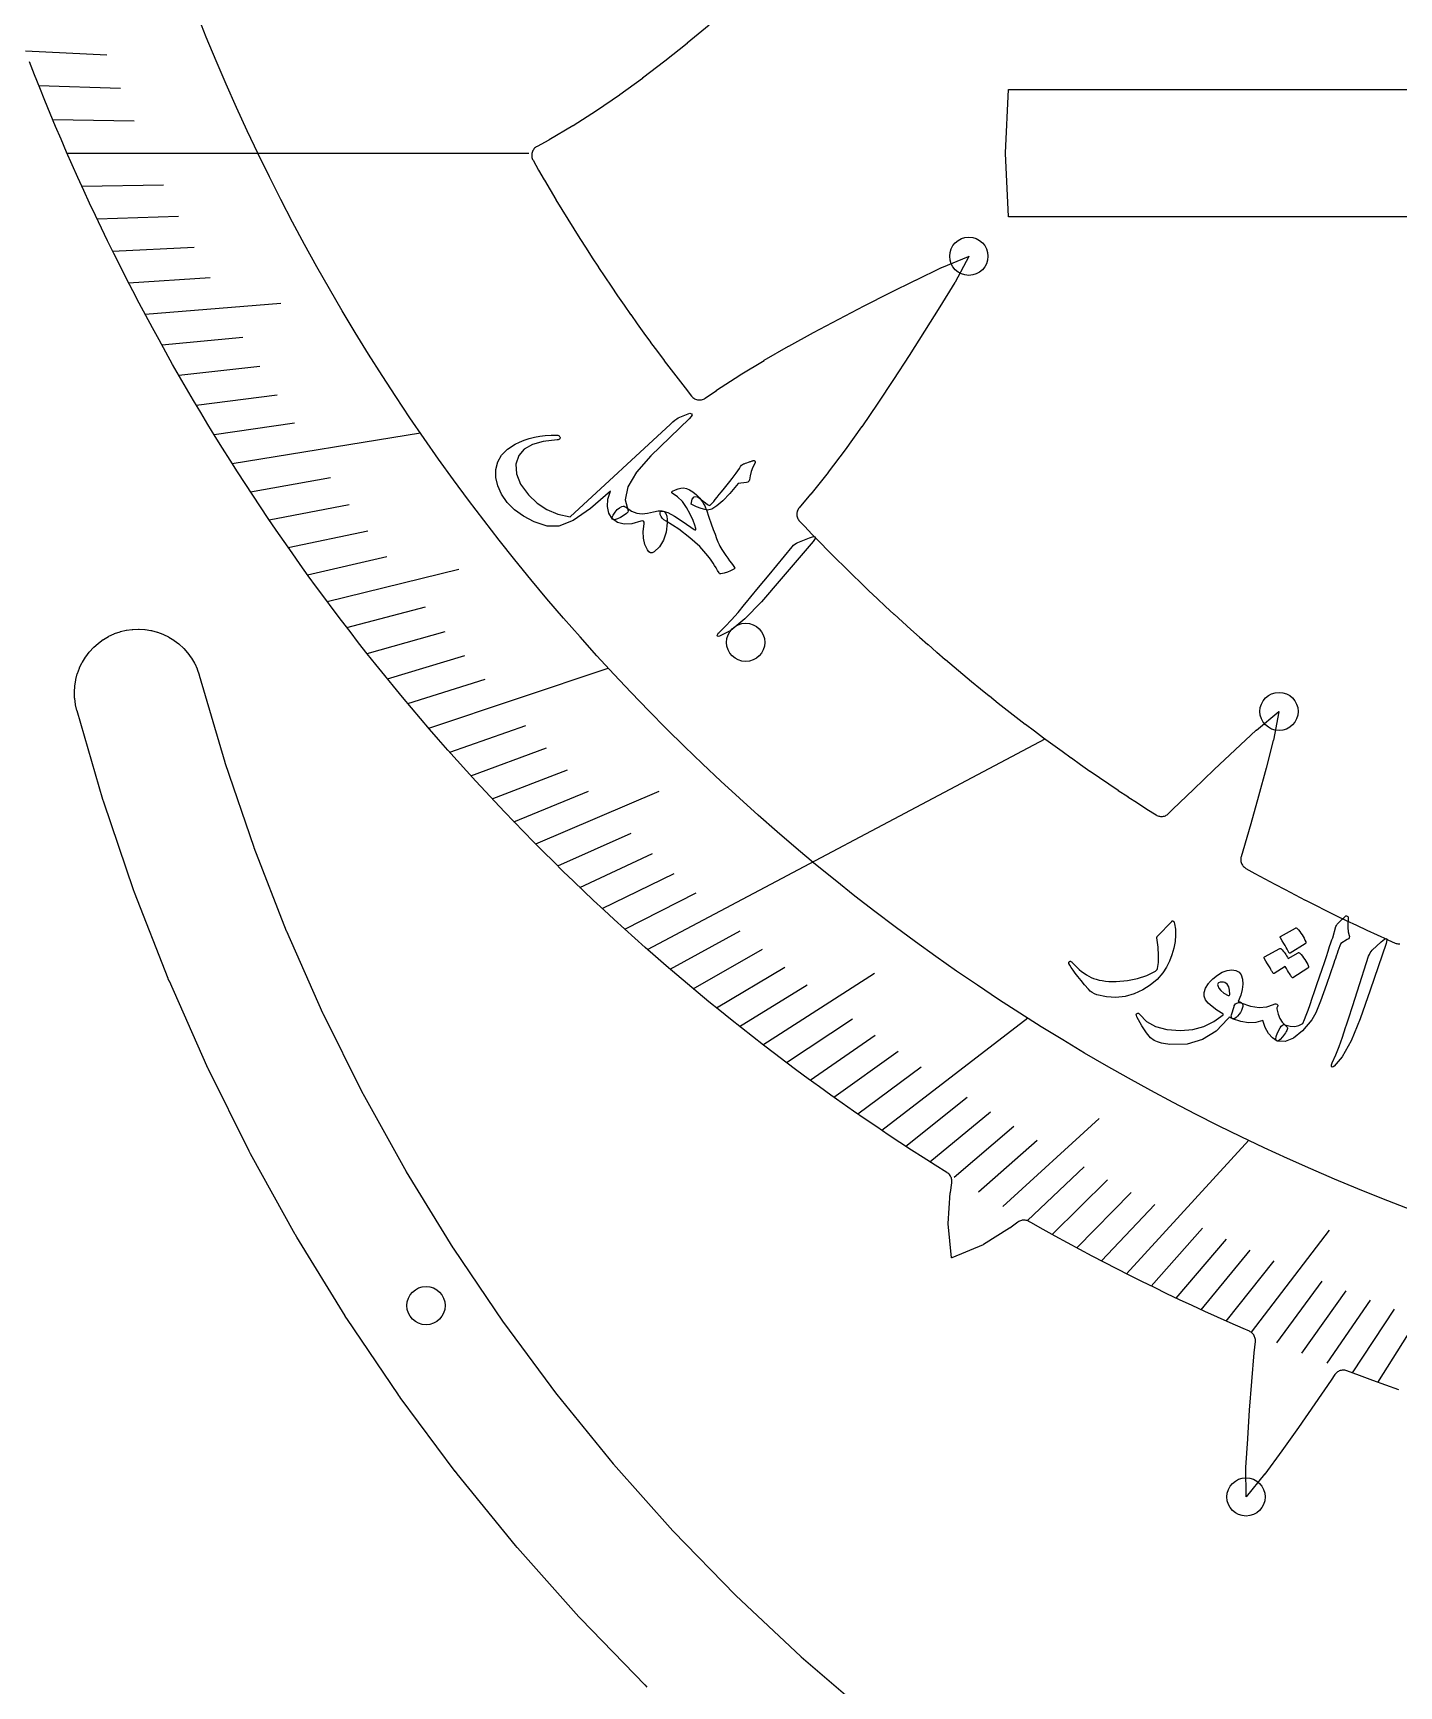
# Model space of a CAD drawing. Header units: millimetres. Extents: x -79 to 79, y -79 to 79.
# Drawn here: x -52.69 to -18.73, y -38.11 to 2.98 of the extents above; entities that cross this region are included whole.
import ezdxf

# ---------------------------------------------------------------- set-up
doc = ezdxf.new("R2010")
doc.units = ezdxf.units.MM
for name, color, linetype in [('CUT_INNER', 6, 'Continuous'), ('ENGRAVE', 7, 'Continuous'), ('ENGRAVE_FINE', 8, 'Continuous'), ('TEXT', 5, 'Continuous')]:
    doc.layers.add(name, color=color, linetype=linetype)

msp = doc.modelspace()

# ---------------------------------------------------------------- linework, layer by layer
at = {"layer": 'CUT_INNER'}
for points in [[(-35.8788, 3.1811), (-36.4256, 2.7302), (-36.427, 2.729), (-36.9782, 2.2883), (-36.9801, 2.2868), (-37.5368, 1.8593), (-37.5392, 1.8575), (-38.1027, 1.4459), (-38.1057, 1.4438), (-38.6774, 1.0508), (-38.6809, 1.0485), (-39.2621, 0.677), (-39.2662, 0.6746), (-39.8582, 0.3271), (-39.8628, 0.3245), (-40.1596, 0.1668), (-40.1811, 0.1539), (-40.2011, 0.139), (-40.2196, 0.1222), (-40.2363, 0.1036), (-40.2511, 0.0834), (-40.2638, 0.0619), (-40.2743, 0.0392), (-40.2824, 0.0155), (-40.2881, -0.0088), (-40.2914, -0.0336), (-40.2922, -0.0586), (-40.2905, -0.0835), (-40.2863, -0.1081), (-40.2797, -0.1323), (-40.2707, -0.1556), (-40.2594, -0.1779), (-40.1204, -0.4215), (-40.1197, -0.4228), (-39.9782, -0.6672), (-39.9774, -0.6685), (-39.8345, -0.9121), (-39.8337, -0.9134), (-39.6893, -1.156), (-39.6885, -1.1574), (-39.5426, -1.3991), (-39.5418, -1.4004), (-39.3944, -1.6413), (-39.3936, -1.6426), (-39.2447, -1.8826), (-39.2439, -1.8839), (-39.0936, -2.1229), (-39.0927, -2.1242), (-38.9409, -2.3623), (-38.9401, -2.3636), (-38.7868, -2.6008), (-38.786, -2.6021), (-38.6313, -2.8383), (-38.6304, -2.8396), (-38.4743, -3.0749), (-38.4734, -3.0761), (-38.3158, -3.3104), (-38.3149, -3.3117), (-38.1559, -3.5451), (-38.155, -3.5463), (-37.9946, -3.7787), (-37.9937, -3.7799), (-37.8318, -4.0113), (-37.8309, -4.0126), (-37.6676, -4.243), (-37.6667, -4.2442), (-37.502, -4.4736), (-37.5011, -4.4748), (-37.335, -4.7032), (-37.3341, -4.7044), (-37.1666, -4.9317), (-37.1656, -4.933), (-36.9967, -5.1593), (-36.9958, -5.1605), (-36.8255, -5.3858), (-36.8246, -5.387), (-36.6529, -5.6112), (-36.652, -5.6124), (-36.4789, -5.8355), (-36.478, -5.8368), (-36.3172, -6.0415), (-36.3006, -6.0605), (-36.2822, -6.0778), (-36.2622, -6.0931), (-36.2407, -6.1063), (-36.218, -6.1173), (-36.1943, -6.126), (-36.1698, -6.1322), (-36.1449, -6.1359), (-36.1197, -6.1371), (-36.0945, -6.1357), (-36.0695, -6.1318), (-36.0451, -6.1254), (-36.0215, -6.1166), (-35.9989, -6.1055), (-35.9775, -6.0921), (-35.6989, -5.8977), (-35.6955, -5.8953), (-35.1136, -5.5175), (-35.1106, -5.5155), (-34.5146, -5.1524), (-34.512, -5.1509), (-33.904, -4.8002), (-33.9019, -4.799), (-33.2839, -4.4584), (-33.2822, -4.4575), (-32.6564, -4.1249), (-32.6551, -4.1243), (-32.0238, -3.7978), (-31.3866, -3.4751), (-30.746, -3.1561), (-30.7448, -3.1556), (-30.1029, -2.8445), (-30.0961, -2.8414), (-29.429, -2.5662), (-29.4236, -2.5643), (-29.4258, -2.569), (-29.7654, -3.2063), (-29.7691, -3.2128), (-30.1416, -3.8211), (-30.1423, -3.8222), (-30.5216, -4.427), (-30.905, -5.0292), (-31.2929, -5.6273), (-31.2937, -5.6285), (-31.686, -6.2187), (-31.6871, -6.2203), (-32.0865, -6.8019), (-32.0879, -6.8039), (-32.4966, -7.3746), (-32.4983, -7.377), (-32.9181, -7.9346), (-32.9203, -7.9374), (-33.3534, -8.4794), (-33.3561, -8.4826), (-33.6399, -8.8144), (-33.6548, -8.8337), (-33.6678, -8.8544), (-33.6787, -8.8762), (-33.6875, -8.899), (-33.6939, -8.9226), (-33.6981, -8.9466), (-33.6998, -8.971), (-33.6992, -8.9954), (-33.6962, -9.0196), (-33.6909, -9.0434), (-33.6833, -9.0666), (-33.6734, -9.089), (-33.6614, -9.1102), (-33.6474, -9.1302), (-33.6315, -9.1488), (-33.513, -9.274), (-33.5119, -9.2751), (-33.3166, -9.4791), (-33.3155, -9.4802), (-33.1189, -9.6829), (-33.1178, -9.684), (-32.92, -9.8855), (-32.9189, -9.8866), (-32.7199, -10.0869), (-32.7188, -10.088), (-32.5185, -10.287), (-32.5174, -10.2881), (-32.3159, -10.4859), (-32.3148, -10.487), (-32.1121, -10.6836), (-32.111, -10.6847), (-31.907, -10.88), (-31.9059, -10.8811), (-31.7008, -11.0751), (-31.6997, -11.0762), (-31.4934, -11.269), (-31.4923, -11.2701), (-31.2848, -11.4616), (-31.2837, -11.4627), (-31.075, -11.6529), (-31.0739, -11.654), (-30.8641, -11.843), (-30.8629, -11.844), (-30.6519, -12.0317), (-30.6508, -12.0327), (-30.4387, -12.2191), (-30.4375, -12.2201), (-30.2243, -12.4052), (-30.2231, -12.4062), (-30.0087, -12.59), (-30.0075, -12.591), (-29.792, -12.7735), (-29.7908, -12.7745), (-29.5742, -12.9556), (-29.573, -12.9566), (-29.3553, -13.1364), (-29.3541, -13.1374), (-29.1353, -13.3159), (-29.1341, -13.3168), (-28.9142, -13.494), (-28.913, -13.4949), (-28.6919, -13.6707), (-28.6907, -13.6716), (-28.4687, -13.8461), (-28.4674, -13.847), (-28.2443, -14.0201), (-28.2431, -14.021), (-28.0189, -14.1927), (-28.0177, -14.1936), (-27.7924, -14.3639), (-27.7912, -14.3648), (-27.5649, -14.5337), (-27.5636, -14.5346), (-27.3363, -14.7022), (-27.3351, -14.7031), (-27.1067, -14.8692), (-27.1055, -14.8701), (-26.8761, -15.0348), (-26.8749, -15.0357), (-26.6445, -15.199), (-26.6432, -15.1999), (-26.4119, -15.3618), (-26.4106, -15.3627), (-26.1782, -15.5231), (-26.177, -15.524), (-25.9436, -15.683), (-25.9424, -15.6839), (-25.708, -15.8415), (-25.7068, -15.8424), (-25.4715, -15.9985), (-25.4702, -15.9994), (-25.234, -16.1541), (-25.2327, -16.1549), (-24.9955, -16.3082), (-24.9942, -16.309), (-24.7685, -16.453), (-24.7475, -16.4649), (-24.7255, -16.4748), (-24.7027, -16.4825), (-24.6792, -16.488), (-24.6553, -16.4912), (-24.6313, -16.4921), (-24.6072, -16.4907), (-24.5834, -16.487), (-24.56, -16.4809), (-24.5374, -16.4727), (-24.5156, -16.4623), (-24.495, -16.4499), (-24.4756, -16.4355), (-24.4577, -16.4194), (-24.3517, -16.3138), (-24.3507, -16.3129), (-23.8413, -15.8172), (-23.3253, -15.3234), (-22.8048, -14.8322), (-22.8038, -14.8313), (-22.2799, -14.3473), (-22.2742, -14.3424), (-21.7157, -13.8853), (-21.7112, -13.882), (-21.7119, -13.8871), (-21.8518, -14.5956), (-21.8535, -14.6029), (-22.0334, -15.2931), (-22.0337, -15.2943), (-22.2211, -15.9833), (-22.4132, -16.6708), (-22.6108, -17.3557), (-22.6112, -17.3571), (-22.6518, -17.492), (-22.6576, -17.5155), (-22.6612, -17.5395), (-22.6624, -17.5637), (-22.6612, -17.5879), (-22.6578, -17.6118), (-22.652, -17.6353), (-22.6439, -17.6582), (-22.6338, -17.6802), (-22.6215, -17.701), (-22.6072, -17.7206), (-22.5912, -17.7387), (-22.5734, -17.7552), (-22.5542, -17.7699), (-22.5336, -17.7827), (-22.3123, -17.9053), (-22.311, -17.9061), (-22.0632, -18.0415), (-22.0618, -18.0422), (-21.8132, -18.1761), (-21.8118, -18.1768), (-21.5624, -18.3092), (-21.561, -18.3099), (-21.3108, -18.4407), (-21.3094, -18.4414), (-21.0584, -18.5707), (-21.057, -18.5714), (-20.8051, -18.6991), (-20.8038, -18.6998), (-20.5511, -18.826), (-20.5498, -18.8267), (-20.2964, -18.9513), (-20.295, -18.952), (-20.0408, -19.0751), (-20.0395, -19.0757), (-19.7846, -19.1972), (-19.7832, -19.1979), (-19.5275, -19.3179), (-19.5261, -19.3185), (-19.2698, -19.4369), (-19.2684, -19.4375), (-19.0113, -19.5543), (-19.0099, -19.555), (-18.8243, -19.6379), (-18.8018, -19.6467), (-18.7786, -19.6532), (-18.7548, -19.6575), (-18.7308, -19.6595), (-18.7067, -19.6592)], [(-18.7293, -30.7456), (-19.0565, -30.6297), (-19.3829, -30.5118), (-19.7087, -30.3918), (-20.0265, -30.2726), (-20.0493, -30.2653), (-20.0726, -30.2602), (-20.0963, -30.2573), (-20.1202, -30.2567), (-20.144, -30.2584), (-20.1676, -30.2624), (-20.1907, -30.2686), (-20.213, -30.277), (-20.2345, -30.2874), (-20.2549, -30.2999), (-20.274, -30.3143), (-20.2916, -30.3304), (-20.3076, -30.3481), (-20.3219, -30.3673), (-20.4161, -30.5075), (-20.4169, -30.5087), (-20.8198, -31.0942), (-21.2296, -31.6792), (-21.6443, -32.2625), (-21.645, -32.2635), (-22.0644, -32.8404), (-22.069, -32.8464), (-22.5276, -33.4036), (-22.5314, -33.4078), (-22.5317, -33.4026), (-22.5327, -32.6805), (-22.5325, -32.673), (-22.4907, -31.9609), (-22.4906, -31.9596), (-22.4413, -31.2474), (-22.3869, -30.5356), (-22.3268, -29.8253), (-22.3267, -29.8239), (-22.2998, -29.5439), (-22.2986, -29.5198), (-22.2998, -29.4956), (-22.3034, -29.4717), (-22.3092, -29.4482), (-22.3172, -29.4254), (-22.3275, -29.4035), (-22.3398, -29.3826), (-22.354, -29.3631), (-22.3701, -29.345), (-22.3879, -29.3286), (-22.4071, -29.3139), (-22.4277, -29.3012), (-22.4494, -29.2906), (-22.6053, -29.2232), (-22.923, -29.0835), (-23.2399, -28.9419), (-23.5559, -28.7983), (-23.8711, -28.6528), (-24.1853, -28.5054), (-24.4986, -28.356), (-24.811, -28.2047), (-25.1225, -28.0515), (-25.433, -27.8964), (-25.7425, -27.7394), (-26.0511, -27.5805), (-26.3587, -27.4197), (-26.6653, -27.2571), (-26.971, -27.0925), (-27.2755, -26.9261), (-27.5791, -26.7578), (-27.8817, -26.5876), (-27.931, -26.5595), (-27.9525, -26.5485), (-27.975, -26.5397), (-27.9981, -26.5331), (-28.0218, -26.5288), (-28.0458, -26.5268), (-28.0699, -26.5271), (-28.0939, -26.5297), (-28.1175, -26.5346), (-28.1405, -26.5417), (-28.1627, -26.551), (-28.1839, -26.5625), (-28.2039, -26.5759), (-28.4051, -26.7252), (-28.4131, -26.7306), (-29.0585, -27.1363), (-29.063, -27.1389), (-29.0677, -27.1411), (-29.8485, -27.4654), (-29.8539, -27.4673), (-29.8548, -27.4616), (-29.9368, -26.6202), (-29.9371, -26.6149), (-29.937, -26.6097), (-29.8835, -25.8493), (-29.8824, -25.8397), (-29.8466, -25.5988), (-29.8442, -25.5747), (-29.8441, -25.5505), (-29.8464, -25.5263), (-29.851, -25.5026), (-29.8579, -25.4793), (-29.867, -25.4569), (-29.8783, -25.4354), (-29.8915, -25.4152), (-29.9067, -25.3963), (-29.9236, -25.3789), (-29.9421, -25.3633), (-29.9621, -25.3496), (-29.9693, -25.3451), (-30.2632, -25.1603), (-30.5558, -24.9737), (-30.8474, -24.7853), (-31.1377, -24.5951), (-31.4269, -24.4032), (-31.7149, -24.2095), (-32.0017, -24.014), (-32.2874, -23.8167), (-32.5717, -23.6178), (-32.8549, -23.417), (-33.1368, -23.2146), (-33.4175, -23.0104), (-33.697, -22.8045), (-33.9751, -22.5969), (-34.252, -22.3875), (-34.5276, -22.1765), (-34.8019, -21.9638), (-35.0749, -21.7494), (-35.3465, -21.5334), (-35.6168, -21.3157), (-35.8858, -21.0963), (-36.1535, -20.8753), (-36.4197, -20.6526), (-36.6846, -20.4284), (-36.9482, -20.2025), (-37.2103, -19.9749), (-37.471, -19.7458), (-37.7303, -19.5151), (-37.9882, -19.2828), (-38.2447, -19.0489), (-38.4997, -18.8135), (-38.7533, -18.5765), (-39.0054, -18.3379), (-39.2561, -18.0978), (-39.5053, -17.8562), (-39.753, -17.613), (-39.9991, -17.3683), (-40.2438, -17.1221), (-40.487, -16.8745), (-40.7286, -16.6253), (-40.9688, -16.3746), (-41.2073, -16.1225), (-41.4443, -15.869), (-41.6798, -15.6139), (-41.9137, -15.3575), (-42.146, -15.0996), (-42.3767, -14.8403), (-42.6058, -14.5795), (-42.8334, -14.3174), (-43.0593, -14.0539), (-43.2836, -13.789), (-43.5062, -13.5227), (-43.7272, -13.2551), (-43.9466, -12.9861), (-44.1643, -12.7158), (-44.3804, -12.4442), (-44.5948, -12.1712), (-44.8075, -11.8969), (-45.0185, -11.6213), (-45.2278, -11.3444), (-45.4355, -11.0663), (-45.6414, -10.7869), (-45.8456, -10.5062), (-46.048, -10.2243), (-46.2488, -9.9411), (-46.4478, -9.6567), (-46.645, -9.3711), (-46.8405, -9.0843), (-47.0342, -8.7963), (-47.2262, -8.5071), (-47.4164, -8.2167), (-47.6047, -7.9252), (-47.7913, -7.6325), (-47.9761, -7.3387), (-48.1591, -7.0438), (-48.3403, -6.7477), (-48.5197, -6.4506), (-48.6972, -6.1523), (-48.8729, -5.853), (-49.0468, -5.5525), (-49.2188, -5.2511), (-49.3889, -4.9485), (-49.5572, -4.645), (-49.7237, -4.3404), (-49.8882, -4.0348), (-50.0509, -3.7282), (-50.2117, -3.4206), (-50.3706, -3.112), (-50.5277, -2.8024), (-50.6828, -2.4919), (-50.836, -2.1805), (-50.9873, -1.8681), (-51.1366, -1.5548), (-51.2841, -1.2405), (-51.4296, -0.9254), (-51.5732, -0.6094), (-51.7148, -0.2925), (-51.8545, 0.0252), (-51.9922, 0.3438), (-52.128, 0.6633), (-52.2618, 0.9835), (-52.3937, 1.3046), (-52.5235, 1.6265), (-52.6514, 1.9492), (-52.7773, 2.2726)], [(-6.7365, -1.584), (-28.4302, -1.584), (-28.4358, -1.5837), (-28.4364, -1.5781), (-28.5136, -0.0061), (-28.5136, 0.0061), (-28.4364, 1.5781), (-28.4358, 1.5837), (-28.4302, 1.584), (-6.7365, 1.584)], [(-37.4178, -38.1361), (-37.466, -38.0888), (-37.4679, -38.0868), (-39.0707, -36.4408), (-39.0726, -36.4388), (-39.1187, -36.3894), (-39.1205, -36.3873), (-40.6487, -34.6718), (-40.6505, -34.6697), (-40.6943, -34.6183), (-40.6961, -34.6162), (-42.1467, -32.8346), (-42.1484, -32.8324), (-42.1899, -32.7791), (-42.1915, -32.7769), (-43.5617, -30.9327), (-43.5633, -30.9304), (-43.6024, -30.8754), (-43.6039, -30.8731), (-44.8909, -28.9699), (-44.8925, -28.9676), (-44.929, -28.9109), (-44.9305, -28.9085), (-46.1318, -26.9501), (-46.1332, -26.9477), (-46.1672, -26.8894), (-46.1686, -26.887), (-47.2818, -24.8773), (-47.2832, -24.8748), (-47.3146, -24.8151), (-47.3158, -24.8126), (-48.3388, -22.7555), (-48.34, -22.753), (-48.3687, -22.6919), (-48.3699, -22.6893), (-49.3006, -20.5888), (-49.3017, -20.5863), (-49.3277, -20.524), (-49.3287, -20.5214), (-50.1654, -18.3817), (-50.1664, -18.3791), (-50.1896, -18.3157), (-50.1905, -18.3131), (-50.9314, -16.1383), (-50.9323, -16.1357), (-50.9526, -16.0713), (-50.9534, -16.0687), (-51.5967, -13.8648), (-51.5982, -13.8589), (-51.6323, -13.7167), (-51.6345, -13.7046), (-51.654, -13.5628), (-51.6551, -13.5506), (-51.6606, -13.4075), (-51.6605, -13.3953), (-51.652, -13.2523), (-51.6506, -13.2402), (-51.6281, -13.0988), (-51.6256, -13.0868), (-51.5894, -12.9483), (-51.5857, -12.9366), (-51.536, -12.8023), (-51.5312, -12.791), (-51.4687, -12.6622), (-51.4628, -12.6515), (-51.3879, -12.5295), (-51.381, -12.5193), (-51.2945, -12.4052), (-51.2866, -12.3958), (-51.1893, -12.2908), (-51.1806, -12.2822), (-51.0735, -12.1872), (-51.0639, -12.1795), (-50.948, -12.0954), (-50.9378, -12.0887), (-50.8142, -12.0164), (-50.8033, -12.0108), (-50.6732, -11.9509), (-50.6619, -11.9463), (-50.5266, -11.8995), (-50.5148, -11.8961), (-50.3756, -11.8628), (-50.3635, -11.8605), (-50.2217, -11.841), (-50.2095, -11.8399), (-50.0664, -11.8344), (-50.0541, -11.8345), (-49.9112, -11.8431), (-49.899, -11.8444), (-49.7576, -11.8669), (-49.7456, -11.8694), (-49.6071, -11.9057), (-49.5954, -11.9093), (-49.4612, -11.959), (-49.4499, -11.9638), (-49.3211, -12.0264), (-49.3104, -12.0323), (-49.1883, -12.1072), (-49.1782, -12.1141), (-49.0641, -12.2006), (-49.0547, -12.2085), (-48.9497, -12.3057), (-48.9411, -12.3145), (-48.8461, -12.4216), (-48.8384, -12.4311), (-48.7543, -12.547), (-48.7476, -12.5573), (-48.6753, -12.6809), (-48.6696, -12.6917), (-48.6098, -12.8218), (-48.6052, -12.8332), (-48.5574, -12.9714), (-48.5555, -12.9772), (-47.9233, -15.1433), (-47.92, -15.1539), (-47.2044, -17.2542), (-47.2006, -17.2646), (-46.3926, -19.3311), (-46.3883, -19.3414), (-45.4894, -21.37), (-45.4847, -21.38), (-44.4967, -23.3668), (-44.4916, -23.3766), (-43.4164, -25.3176), (-43.4108, -25.3272), (-42.2506, -27.2185), (-42.2446, -27.2279), (-41.0017, -29.0659), (-40.9953, -29.075), (-39.672, -30.8561), (-39.6652, -30.8648), (-38.2642, -32.5855), (-38.257, -32.5939), (-36.7811, -34.2507), (-36.7736, -34.2588), (-35.2256, -35.8486), (-35.2177, -35.8563), (-33.6008, -37.3758), (-33.5925, -37.3832), (-31.9098, -38.8295)]]:
    msp.add_lwpolyline(points, dxfattribs=at)
at = {"layer": 'ENGRAVE'}
for points in [[(-51.8435, 0), (-40.3597, 0)], [(-47.7392, -7.7147), (-43.0564, -6.9579)], [(-42.8531, -14.2946), (-38.3879, -12.8051)], [(-37.4135, -19.7966), (-27.5242, -14.5639)], [(-31.5904, -24.2935), (-27.959, -21.5009)], [(-19.2515, -30.5596), (-13.6042, -21.5952)], [(-25.507, -27.8591), (-22.4641, -24.5356)]]:
    msp.add_lwpolyline(points, dxfattribs=at)
for centre, radius in [((0, 22.6319), 52.2438), ((-29.4231, -2.5637), 0.4752), ((-34.9706, -12.163), 0.4752), ((-21.7108, -13.8813), 0.4752), ((-42.919, -28.6521), 0.4752), ((-22.5317, -33.4085), 0.4752)]:
    msp.add_circle(centre, radius, dxfattribs=at)
at = {"layer": 'ENGRAVE_FINE'}
for points in [[(-52.8797, 2.5398), (-50.8537, 2.4425)], [(-52.5456, 1.6817), (-50.5181, 1.6168)], [(-52.2001, 0.8351), (-50.1716, 0.8026)], [(-51.4762, -0.8235), (-49.4477, -0.791)], [(-51.0984, -1.6354), (-49.0709, -1.5705)], [(-50.7106, -2.4357), (-48.6847, -2.3384)], [(-50.313, -3.2244), (-48.2893, -3.0947)], [(-49.906, -4.0015), (-46.53, -3.7308)], [(-49.4898, -4.7671), (-47.4723, -4.5728)], [(-49.0648, -5.5212), (-47.0512, -5.2947)], [(-48.6311, -6.2638), (-46.6223, -6.0051)], [(-48.1892, -6.995), (-46.1856, -6.7041)], [(-47.2815, -8.423), (-45.2903, -8.0683)], [(-46.8163, -9.12), (-44.8322, -8.7335)], [(-46.3438, -9.8057), (-44.3674, -9.3875)], [(-45.8644, -10.4802), (-43.8963, -10.0305)], [(-45.3781, -11.1435), (-42.1058, -10.3399)], [(-44.8853, -11.7957), (-42.9356, -11.2833)], [(-44.3862, -12.4368), (-42.4466, -11.8934)], [(-43.881, -13.067), (-41.9521, -12.4926)], [(-43.3699, -13.6862), (-41.4523, -13.0811)], [(-42.3308, -14.8921), (-40.4376, -14.2261)], [(-41.8032, -15.479), (-39.9231, -14.7828)], [(-41.2706, -16.0552), (-39.404, -15.329)], [(-40.733, -16.6208), (-38.8806, -15.865)], [(-40.1906, -17.1759), (-37.1222, -15.8646)], [(-39.6437, -17.7206), (-37.8214, -16.9061)], [(-39.0924, -18.255), (-37.286, -17.4114)], [(-38.5368, -18.779), (-36.7468, -17.9067)], [(-37.9771, -19.2929), (-36.2041, -18.3922)], [(-36.8461, -20.2903), (-35.1086, -19.3335)], [(-36.275, -20.774), (-34.5561, -19.7896)], [(-35.7005, -21.2478), (-34.0006, -20.2361)], [(-34.5412, -22.166), (-31.7702, -20.3877)], [(-35.1225, -21.7118), (-33.4423, -20.6731)], [(-33.9569, -22.6106), (-32.3174, -21.5189)], [(-33.3695, -23.0455), (-31.7512, -21.9279)], [(-32.7792, -23.471), (-31.1825, -22.3277)], [(-32.1861, -23.8869), (-30.6115, -22.7184)], [(-30.992, -24.6908), (-29.4631, -23.4727)], [(-30.3913, -25.0789), (-28.8858, -23.8366)], [(-29.7881, -25.4578), (-28.3066, -24.1917)], [(-28.575, -26.1884), (-26.1852, -23.9982)], [(-29.1826, -25.8276), (-27.7256, -24.5381)], [(-27.9652, -26.5402), (-26.5583, -25.205)], [(-27.3535, -26.8831), (-25.9723, -25.5257)], [(-26.7398, -27.2172), (-25.3847, -25.8379)], [(-26.1243, -27.5425), (-24.7958, -26.1419)], [(-24.8879, -28.1671), (-23.6137, -26.725)], [(-24.2673, -28.4665), (-23.0208, -27.0043)], [(-22.3963, -29.3138), (-20.4597, -26.779)], [(-23.6451, -28.7574), (-22.4267, -27.2756)], [(-23.0214, -29.0398), (-21.8315, -27.5388)], [(-21.7698, -29.5794), (-20.6379, -28.0414)], [(-21.142, -29.8368), (-20.0396, -28.281)], [(-20.513, -30.0859), (-19.4405, -28.5128)], [(-19.8828, -30.3268), (-18.8404, -28.7369)]]:
    msp.add_lwpolyline(points, dxfattribs=at)
at = {"layer": 'TEXT'}
for points in [[(-37.3264, -7.5267), (-37.6875, -7.9319), (-37.9023, -8.2954), (-37.9704, -8.6171), (-37.8918, -8.8958), (-37.9001, -8.9248), (-37.9347, -8.961), (-37.9958, -9.0044), (-38.0833, -9.0551), (-38.1545, -9.0921), (-38.211, -9.1119), (-38.2527, -9.1143), (-38.2795, -9.0995), (-38.3706, -8.9501), (-38.4105, -8.7836), (-38.3992, -8.6005), (-38.3365, -8.401), (-38.8325, -8.8374), (-39.2592, -9.1298), (-39.6177, -9.2766), (-39.9079, -9.2771), (-40.2278, -9.1625), (-40.4997, -9.0246), (-40.7234, -8.8642), (-40.8985, -8.6821), (-41.0403, -8.4749), (-41.1349, -8.2694), (-41.1825, -8.0661), (-41.183, -7.8654), (-41.1358, -7.6767), (-41.0403, -7.5091), (-40.8969, -7.3624), (-40.706, -7.2363), (-40.5941, -7.1824), (-40.4769, -7.1358), (-40.3542, -7.0966), (-40.2261, -7.0647), (-40.0924, -7.0402), (-39.953, -7.0233), (-39.8078, -7.014), (-39.6569, -7.0121), (-39.6385, -7.0149), (-39.6223, -7.0209), (-39.6084, -7.0302), (-39.5967, -7.0427), (-39.5896, -7.0552), (-39.5867, -7.0684), (-39.588, -7.0824), (-39.5933, -7.0971), (-39.6031, -7.1104), (-39.6179, -7.1203), (-39.6376, -7.1268), (-39.6622, -7.1298), (-40.0032, -7.1672), (-40.2756, -7.2428), (-40.4789, -7.358), (-40.6127, -7.5138), (-40.688, -7.7363), (-40.6738, -7.975), (-40.5694, -8.229), (-40.3746, -8.4973), (-40.1594, -8.7016), (-39.9145, -8.8603), (-39.6407, -8.9731), (-39.3384, -9.0396), (-36.844, -6.7349), (-36.7839, -6.6805), (-36.7309, -6.6371), (-36.685, -6.6047), (-36.6462, -6.5834), (-36.3561, -6.4676), (-36.3146, -6.4786), (-36.3039, -6.505), (-36.3237, -6.5468), (-36.3743, -6.6042)], [(-34.9007, -7.6841), (-34.8785, -7.6768), (-34.8584, -7.67), (-34.8403, -7.6638), (-34.8241, -7.6582), (-34.8102, -7.6533), (-34.7988, -7.6494), (-34.7898, -7.6464), (-34.7833, -7.6444), (-34.77, -7.6431), (-34.7583, -7.6446), (-34.7483, -7.6491), (-34.7397, -7.6565), (-34.7338, -7.6657), (-34.7313, -7.6756), (-34.7323, -7.6863), (-34.7368, -7.6977), (-34.7924, -7.8073), (-34.8347, -7.915), (-34.8636, -8.0207), (-34.8793, -8.1246), (-34.8855, -8.149), (-34.8994, -8.1676), (-34.921, -8.1804), (-34.9502, -8.1872), (-35.1561, -8.2096), (-35.3678, -8.4592), (-35.5387, -8.6412), (-35.6875, -8.7709), (-35.8144, -8.8482), (-35.9196, -8.8728), (-35.9897, -8.8641), (-36.0813, -8.8375), (-36.1941, -8.7926), (-36.3283, -8.7295), (-36.2984, -8.6044), (-36.2487, -8.5414), (-36.1793, -8.5404), (-36.0902, -8.6012), (-36.0301, -8.6534), (-35.9732, -8.698), (-35.9196, -8.7348), (-35.8693, -8.764), (-35.8518, -8.7501), (-35.8289, -8.7278), (-35.8005, -8.6971), (-35.7667, -8.658), (-35.7269, -8.6106), (-35.6808, -8.5548), (-35.6283, -8.4906), (-35.5694, -8.4182), (-35.4964, -8.3292), (-35.4286, -8.2451), (-35.3659, -8.1661), (-35.3084, -8.0921), (-35.256, -8.0225), (-35.2087, -7.9571), (-35.1664, -7.8958), (-35.1293, -7.8386), (-35.0987, -7.7941), (-35.0718, -7.7605), (-35.0485, -7.738), (-35.0288, -7.7264), (-35.0063, -7.7206), (-34.9774, -7.7116), (-34.9422, -7.6994), (-34.9007, -7.6841)], [(-36.788, -8.4057), (-36.7195, -8.3691), (-36.6515, -8.3434), (-36.5842, -8.3285), (-36.5174, -8.3245), (-36.4438, -8.3377), (-36.3658, -8.3702), (-36.2833, -8.4221), (-36.1964, -8.4933), (-36.153, -8.5354), (-36.1133, -8.5792), (-36.0774, -8.6247), (-36.0454, -8.6719), (-36.0166, -8.7204), (-35.9907, -8.7698), (-35.9677, -8.8201), (-35.9474, -8.8713), (-35.8858, -9.0519), (-35.8295, -9.2129), (-35.7787, -9.3544), (-35.7336, -9.4763), (-35.6942, -9.5789), (-35.6605, -9.6624), (-35.6326, -9.7268), (-35.6105, -9.7721), (-35.5624, -9.8526), (-35.5144, -9.9291), (-35.4664, -10.0015), (-35.4186, -10.07), (-35.372, -10.1341), (-35.3277, -10.1938), (-35.2858, -10.2489), (-35.2462, -10.2995), (-35.2413, -10.3089), (-35.2434, -10.3189), (-35.2526, -10.3296), (-35.2688, -10.341), (-35.3457, -10.3837), (-35.4254, -10.4179), (-35.5078, -10.4436), (-35.5931, -10.4607), (-35.605, -10.4603), (-35.6158, -10.4564), (-35.6257, -10.449), (-35.6345, -10.4382), (-35.6719, -10.3733), (-35.7085, -10.3114), (-35.7442, -10.2527), (-35.7791, -10.197), (-35.8132, -10.1448), (-35.8465, -10.0966), (-35.8791, -10.0523), (-35.9109, -10.012), (-36.1147, -9.7808), (-36.356, -9.5606), (-36.6352, -9.3506), (-36.9525, -9.1499), (-37.0058, -9.1137), (-37.0473, -9.0739), (-37.077, -9.0305), (-37.0949, -8.9836), (-37.0994, -8.9418), (-37.0892, -8.9134), (-37.0641, -8.8987), (-37.0243, -8.8974), (-36.9105, -8.9344), (-36.7436, -9.0242), (-36.5232, -9.1659), (-36.2488, -9.3585), (-36.2364, -9.3649), (-36.2266, -9.3686), (-36.2192, -9.3694), (-36.2142, -9.3675), (-36.2101, -9.3294), (-36.2318, -9.2515), (-36.279, -9.134), (-36.3514, -8.9768), (-36.4424, -8.8084), (-36.5466, -8.6648), (-36.6642, -8.5456), (-36.7956, -8.4507), (-36.8078, -8.4417), (-36.8106, -8.4311), (-36.804, -8.4192), (-36.788, -8.4057)], [(-36.9969, -8.9066), (-36.9581, -8.9616), (-36.9325, -9.0279), (-36.92, -9.1056), (-36.9205, -9.1947), (-36.9518, -9.4269), (-37.0161, -9.6245), (-37.1138, -9.7872), (-37.2454, -9.9148), (-37.2936, -9.9397), (-37.3376, -9.9399), (-37.3774, -9.9155), (-37.4131, -9.8664), (-37.4766, -9.7303), (-37.5122, -9.5764), (-37.5197, -9.4048), (-37.499, -9.2159), (-37.4973, -9.1765), (-37.5101, -9.1528), (-37.5374, -9.1447), (-37.5792, -9.1521), (-37.804, -9.2125), (-37.9964, -9.2232), (-38.1561, -9.1841), (-38.2828, -9.0956), (-38.2891, -9.0811), (-38.2888, -9.061), (-38.2817, -9.0354), (-38.2678, -9.0042), (-38.2164, -8.9247), (-38.1627, -8.8616), (-38.1069, -8.8147), (-38.049, -8.7841), (-38.0214, -8.7784), (-37.9936, -8.7808), (-37.9657, -8.7911), (-37.9375, -8.8095), (-37.8118, -8.9008), (-37.682, -8.9546), (-37.5481, -8.9712), (-37.4104, -8.9504), (-37.2663, -8.914), (-37.1494, -8.8945), (-37.0596, -8.892), (-36.9969, -8.9066)], [(-33.3866, -9.5667), (-33.2889, -9.5352), (-33.2404, -9.5388), (-33.241, -9.5776), (-33.2906, -9.6516), (-34.0889, -10.5815), (-34.5783, -11.1527), (-34.9957, -11.5818), (-35.3425, -11.8676), (-35.6195, -12.009), (-35.6486, -12.0139), (-35.6684, -12.0123), (-35.6788, -12.0042), (-35.6798, -11.9898), (-35.6755, -11.9732), (-35.6663, -11.9554), (-35.6521, -11.9364), (-35.6331, -11.9162), (-35.4782, -11.766), (-35.3209, -11.5995), (-35.1611, -11.4168), (-34.9986, -11.218), (-34.9552, -11.167), (-34.8394, -11.0278), (-34.6509, -10.8008), (-34.3893, -10.4862), (-33.8127, -9.7849), (-33.7797, -9.75), (-33.7462, -9.7211), (-33.712, -9.6982), (-33.6772, -9.6814)], [(-24.3799, -19.0998), (-24.3729, -19.0934), (-24.3664, -19.0889), (-24.3603, -19.0864), (-24.3545, -19.0858), (-24.3419, -19.0917), (-24.3304, -19.1056), (-24.32, -19.1275), (-24.3107, -19.1575), (-24.2869, -19.2962), (-24.2819, -19.4433), (-24.2956, -19.5989), (-24.3281, -19.763), (-24.3766, -19.9319), (-24.4378, -20.0906), (-24.5119, -20.2391), (-24.5989, -20.3773), (-24.7447, -20.5414), (-24.9119, -20.683), (-25.1007, -20.802), (-25.3114, -20.8981), (-25.5365, -20.9646), (-25.7663, -20.9909), (-26.0003, -20.9769), (-26.2383, -20.9225), (-26.2983, -20.9012), (-26.3534, -20.8719), (-26.4036, -20.8345), (-26.4489, -20.7891), (-26.5462, -20.6732), (-26.6331, -20.5674), (-26.7096, -20.4716), (-26.7758, -20.386), (-26.8315, -20.3107), (-26.8765, -20.246), (-26.9109, -20.1918), (-26.9348, -20.1483), (-26.9385, -20.1372), (-26.94, -20.1274), (-26.9393, -20.119), (-26.9364, -20.112), (-26.9304, -20.1043), (-26.9231, -20.0983), (-26.9146, -20.0937), (-26.9047, -20.0907), (-26.8942, -20.0904), (-26.8837, -20.0937), (-26.8732, -20.1006), (-26.8628, -20.1112), (-26.8001, -20.1775), (-26.7385, -20.2383), (-26.6779, -20.2934), (-26.6183, -20.343), (-26.5593, -20.3874), (-26.5002, -20.4269), (-26.4412, -20.4615), (-26.3823, -20.4912), (-26.321, -20.5168), (-26.255, -20.539), (-26.1843, -20.5577), (-26.109, -20.5729), (-26.0288, -20.5843), (-25.9437, -20.5917), (-25.8536, -20.595), (-25.7587, -20.5942), (-25.4822, -20.5736), (-25.2276, -20.523), (-24.9949, -20.443), (-24.7842, -20.334), (-24.769, -20.3241), (-24.7558, -20.3101), (-24.7447, -20.2921), (-24.7356, -20.27), (-24.7116, -20.1224), (-24.7056, -19.9464), (-24.7173, -19.7418), (-24.746, -19.5089), (-24.7454, -19.4955), (-24.7433, -19.4845), (-24.7396, -19.4758), (-24.7344, -19.4695)], [(-20.2525, -19.1518), (-20.1884, -19.0926), (-20.1379, -19.0453), (-20.1013, -19.0101), (-20.0783, -18.987), (-20.0624, -18.9729), (-20.0467, -18.9649), (-20.0314, -18.9629), (-20.0164, -18.9671), (-20.0021, -18.9774), (-19.9931, -18.9921), (-19.9895, -19.0111), (-19.9912, -19.0344), (-20.0019, -19.1477), (-20.001, -19.2548), (-19.9883, -19.3557), (-19.9639, -19.4504), (-19.9584, -19.4796), (-19.9654, -19.5062), (-19.9851, -19.5303), (-20.0174, -19.5519), (-20.1786, -19.6462), (-20.2019, -19.7117), (-20.2246, -19.776), (-20.2468, -19.8393), (-20.2684, -19.9014), (-20.2895, -19.9624), (-20.31, -20.0223), (-20.33, -20.0811), (-20.3494, -20.1387), (-20.5286, -20.6727), (-20.6782, -21.0856), (-20.7992, -21.3769), (-20.8921, -21.5465), (-21.1276, -21.8226), (-21.3509, -22.0027), (-21.5619, -22.0869), (-21.7598, -22.0751), (-21.7643, -22.0729), (-21.7689, -22.0707), (-21.7734, -22.0684), (-21.778, -22.0662), (-21.7928, -22.0278), (-21.782, -21.9617), (-21.7457, -21.8679), (-21.6838, -21.7463), (-21.6575, -21.703), (-21.6286, -21.6762), (-21.5973, -21.6659), (-21.5635, -21.6719), (-21.4377, -21.705), (-21.3222, -21.7098), (-21.2171, -21.6867), (-21.1226, -21.6356), (-21.0814, -21.5396), (-21.0372, -21.4293), (-20.9899, -21.3046), (-20.9394, -21.1655), (-20.8857, -21.0127), (-20.8288, -20.847), (-20.7685, -20.6683), (-20.7049, -20.4768), (-20.6408, -20.2893), (-20.5835, -20.1206), (-20.5331, -19.9707), (-20.4896, -19.8395), (-20.4525, -19.7274), (-20.4213, -19.6346), (-20.3961, -19.561), (-20.3768, -19.5067), (-20.2959, -19.2304), (-20.285, -19.2045), (-20.2742, -19.1828), (-20.2633, -19.1652), (-20.2525, -19.1518)], [(-21.2997, -19.2659), (-21.2916, -19.2631), (-21.2824, -19.2636), (-21.2722, -19.2673), (-21.261, -19.2744), (-21.2272, -19.3122), (-21.1954, -19.3509), (-21.1659, -19.3905), (-21.1384, -19.4312), (-21.113, -19.4732), (-21.0894, -19.5171), (-21.0676, -19.5628), (-21.0477, -19.6103), (-21.0445, -19.6254), (-21.0453, -19.6379), (-21.0502, -19.6476), (-21.0591, -19.6547), (-21.4365, -19.8891), (-21.4472, -19.8914), (-21.4573, -19.887), (-21.4667, -19.876), (-21.4754, -19.8583), (-21.4831, -19.8432), (-21.4956, -19.8201), (-21.5129, -19.789), (-21.5349, -19.7499), (-21.5622, -19.7025), (-21.5952, -19.6465), (-21.6339, -19.582), (-21.6783, -19.5088), (-21.6835, -19.4977), (-21.6844, -19.4888), (-21.6809, -19.4822), (-21.6732, -19.4778)], [(-19.1676, -19.6058), (-19.0883, -19.5405), (-19.0419, -19.5259), (-19.0281, -19.5622), (-19.047, -19.6493), (-19.4464, -20.808), (-19.6908, -21.5193), (-19.9206, -22.0721), (-20.1376, -22.4656), (-20.343, -22.6991), (-20.3682, -22.7144), (-20.3872, -22.7202), (-20.3998, -22.7166), (-20.4061, -22.7035), (-20.4082, -22.6865), (-20.4062, -22.6666), (-20.4001, -22.6437), (-20.3898, -22.6179), (-20.3012, -22.4212), (-20.2163, -22.2084), (-20.1351, -21.9797), (-20.0574, -21.7349), (-20.0359, -21.6715), (-19.9795, -21.4995), (-19.8879, -21.219), (-19.7607, -20.8302), (-19.4832, -19.9656), (-19.4654, -19.921), (-19.4449, -19.8818), (-19.4215, -19.848), (-19.3954, -19.8195)], [(-21.2356, -19.8784), (-21.2274, -19.8756), (-21.2181, -19.876), (-21.2078, -19.8798), (-21.1964, -19.8868), (-21.1618, -19.9246), (-21.1294, -19.9633), (-21.0991, -20.003), (-21.0709, -20.0436), (-21.0448, -20.0857), (-21.0205, -20.1296), (-20.998, -20.1753), (-20.9774, -20.2228), (-20.9751, -20.2354), (-20.9769, -20.2467), (-20.9828, -20.2566), (-20.9928, -20.2653), (-21.3708, -20.5011), (-21.3788, -20.5027), (-21.3874, -20.4985), (-21.3964, -20.4884), (-21.406, -20.4726), (-21.4122, -20.4618), (-21.4219, -20.4452), (-21.4352, -20.4226), (-21.452, -20.394), (-21.4724, -20.3598), (-21.4967, -20.3202), (-21.5247, -20.2752), (-21.5564, -20.2247), (-21.8357, -20.3962), (-21.8464, -20.3984), (-21.8566, -20.394), (-21.8662, -20.3828), (-21.8751, -20.365), (-21.8829, -20.3499), (-21.8956, -20.3266), (-21.9131, -20.2953), (-21.9354, -20.2559), (-21.9631, -20.2082), (-21.9966, -20.1518), (-22.036, -20.0867), (-22.081, -20.0129), (-22.0844, -20.0028), (-22.0839, -19.9946), (-22.0797, -19.9884), (-22.0716, -19.9841), (-21.6948, -19.7747), (-21.6865, -19.7719), (-21.6772, -19.7725), (-21.6669, -19.7763), (-21.6556, -19.7835), (-21.6313, -19.8104), (-21.6076, -19.838), (-21.5846, -19.8663), (-21.5623, -19.8953), (-21.5411, -19.925), (-21.5213, -19.9558), (-21.503, -19.9875), (-21.4863, -20.0202)], [(-22.9821, -21.521), (-23.2779, -21.8292), (-23.6166, -22.039), (-23.9987, -22.1492), (-24.4236, -22.1585), (-24.4793, -22.1524), (-24.5333, -22.1446), (-24.5858, -22.1352), (-24.6366, -22.1241), (-24.6854, -22.1113), (-24.7317, -22.0966), (-24.7754, -22.08), (-24.8167, -22.0616), (-24.9073, -21.9937), (-25.0097, -21.8724), (-25.1234, -21.6978), (-25.2476, -21.4697), (-25.2584, -21.4409), (-25.2611, -21.4175), (-25.2556, -21.3995), (-25.242, -21.3868), (-25.2245, -21.3811), (-25.2074, -21.3837), (-25.1906, -21.3948), (-25.1741, -21.4142), (-25.0102, -21.5894), (-24.786, -21.7151), (-24.5021, -21.7905), (-24.1595, -21.8144), (-23.8569, -21.7886), (-23.5799, -21.7145), (-23.3288, -21.5928), (-23.1033, -21.4239), (-23.1, -21.4155), (-23.0992, -21.4078), (-23.1009, -21.4009), (-23.1052, -21.3948), (-23.2552, -21.3045), (-23.3772, -21.2171), (-23.4713, -21.1329), (-23.5376, -21.0521), (-23.574, -20.9623), (-23.5745, -20.865), (-23.5392, -20.7602), (-23.4682, -20.6478), (-23.4573, -20.6337), (-23.4458, -20.6196), (-23.4335, -20.6055), (-23.4205, -20.5915), (-23.4067, -20.5772), (-23.3919, -20.5624), (-23.3761, -20.547), (-23.3593, -20.5311), (-23.24, -20.4339), (-23.1214, -20.3637), (-23.0036, -20.3206), (-22.8865, -20.3045), (-22.7823, -20.3168), (-22.7033, -20.3593), (-22.6494, -20.4321), (-22.6204, -20.5352), (-22.6135, -20.6611), (-22.6283, -20.7953), (-22.6647, -20.9378), (-22.723, -21.0886), (-22.7141, -21.093), (-22.7054, -21.0971), (-22.6968, -21.1006), (-22.6883, -21.1038), (-22.6799, -21.107), (-22.6713, -21.1105), (-22.6626, -21.1145), (-22.6537, -21.1189), (-22.6268, -21.1409), (-22.6132, -21.1721), (-22.6128, -21.2126), (-22.6257, -21.2624), (-22.6468, -21.3135), (-22.6732, -21.3626), (-22.7049, -21.4097), (-22.742, -21.4547), (-22.7793, -21.4918), (-22.8118, -21.5153), (-22.8394, -21.5252), (-22.8621, -21.5215), (-22.9478, -21.4771), (-22.9525, -21.4848), (-22.9598, -21.4947), (-22.9696, -21.5068), (-22.9821, -21.521)], [(-22.9381, -20.9142), (-22.9422, -20.8089), (-22.963, -20.725), (-23.0007, -20.6624), (-23.0552, -20.621), (-23.0958, -20.6113), (-23.1354, -20.6092), (-23.1742, -20.6146), (-23.212, -20.6275), (-23.2271, -20.6371), (-23.2362, -20.6513), (-23.2392, -20.6702), (-23.2361, -20.6937), (-23.2118, -20.758), (-23.1601, -20.8205), (-23.081, -20.8813), (-22.9745, -20.9401), (-22.9622, -20.9437), (-22.9521, -20.9406), (-22.944, -20.9308), (-22.9381, -20.9142)], [(-21.5635, -21.6719), (-21.5332, -21.7009), (-21.5127, -21.7257), (-21.5021, -21.7464), (-21.5014, -21.763), (-21.5078, -21.7848), (-21.5186, -21.81), (-21.5339, -21.8386), (-21.5536, -21.8706), (-21.6232, -21.9701), (-21.6808, -22.0373), (-21.7263, -22.0723), (-21.7598, -22.0751), (-21.8746, -21.9979), (-21.9723, -21.8863), (-22.0527, -21.7405), (-22.1154, -21.5607), (-22.2863, -21.6111), (-22.4686, -21.6211), (-22.6622, -21.5905), (-22.8666, -21.5192), (-22.8851, -21.5044), (-22.8952, -21.4833), (-22.8971, -21.456), (-22.8908, -21.4225), (-22.8301, -21.2182), (-22.8233, -21.1954), (-22.8099, -21.1739), (-22.7902, -21.1537), (-22.7639, -21.1347), (-22.7388, -21.1225), (-22.7132, -21.1162), (-22.6871, -21.1157), (-22.6604, -21.1211), (-22.4175, -21.204), (-22.2012, -21.2386), (-22.012, -21.2252), (-21.8499, -21.1642), (-21.8299, -21.1548), (-21.8098, -21.1509), (-21.7897, -21.1525), (-21.7696, -21.1597), (-21.7532, -21.171), (-21.7444, -21.1848), (-21.7431, -21.2011), (-21.7493, -21.2199), (-21.757, -21.2369), (-21.7625, -21.2522), (-21.7658, -21.2659), (-21.7669, -21.2779), (-21.736, -21.4054), (-21.6917, -21.5136), (-21.6342, -21.6025), (-21.5635, -21.6719)]]:
    msp.add_lwpolyline(points, close=True, dxfattribs=at)

doc.saveas('drawing.dxf')
